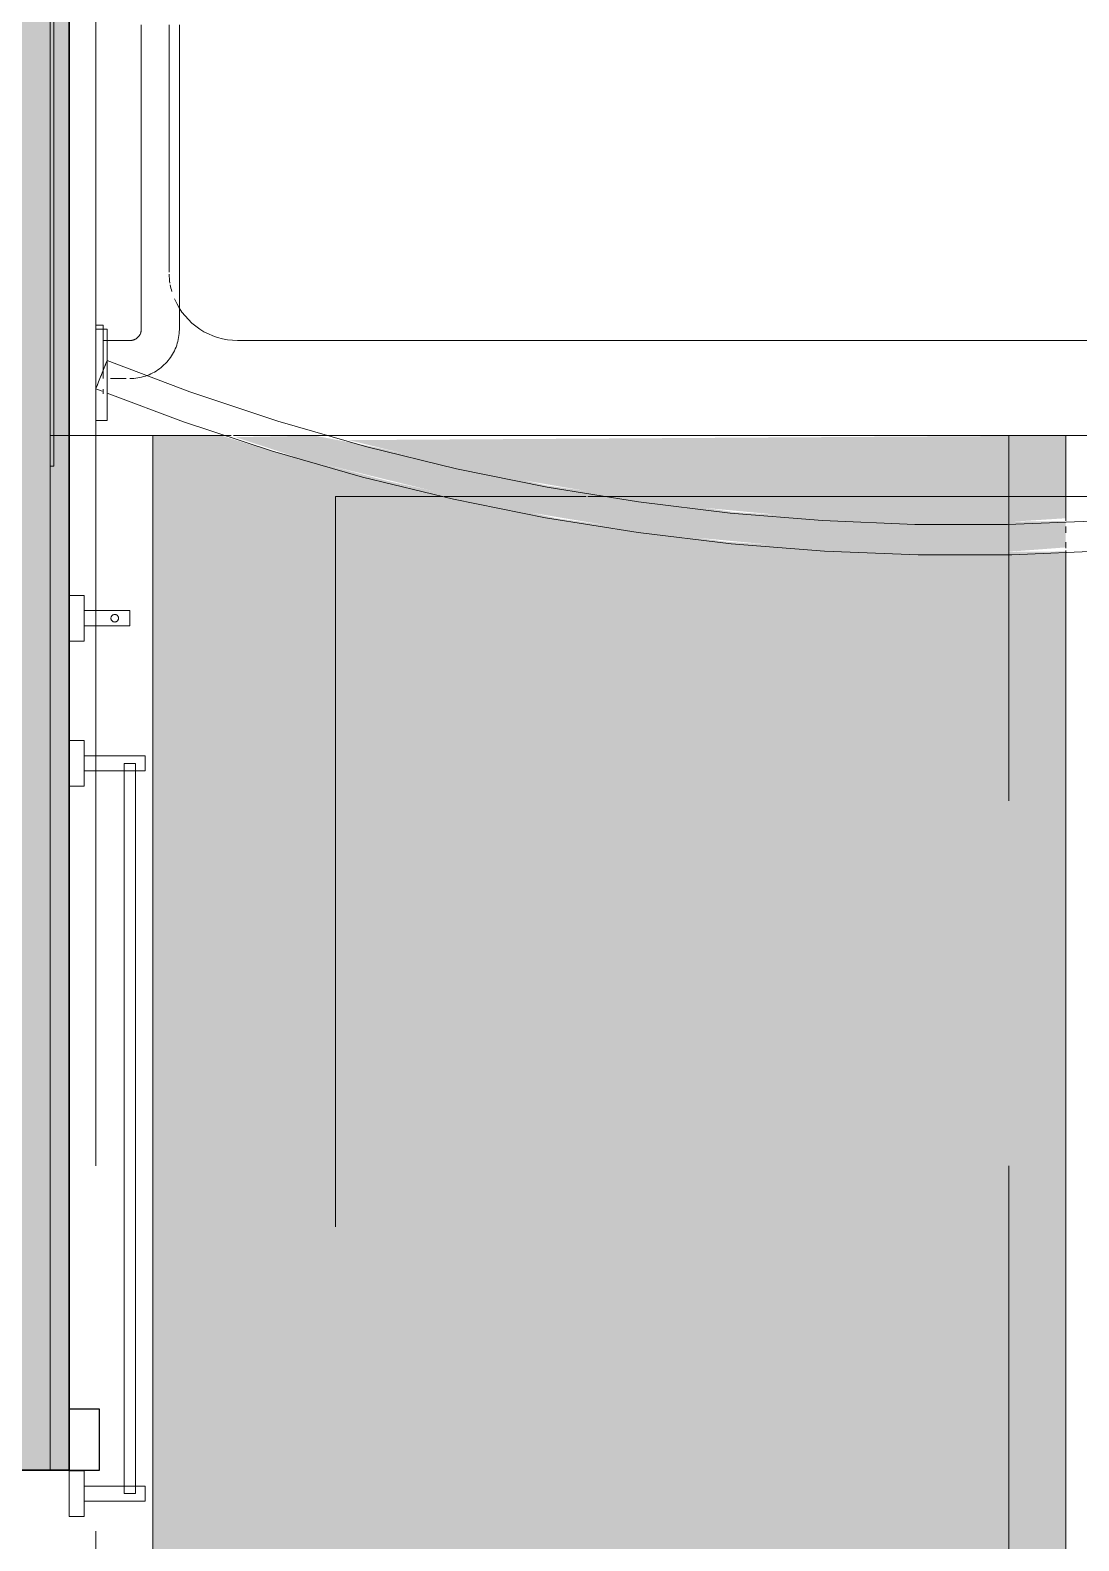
# Model space of a CAD drawing. Header units: inches. Extents: x 6 to 8416, y -388 to 6104.
# Drawn here: x 7924.14 to 7958.59, y 146.24 to 195.88 of the extents above; entities that cross this region are included whole.
import ezdxf

# ---------------------------------------------------------------- set-up
doc = ezdxf.new("R2010")
doc.units = ezdxf.units.IN
doc.header["$MEASUREMENT"] = 0
doc.linetypes.add('Dash 1_16_', pattern=[48, 24, -24])
doc.linetypes.add('Hidden 1_16_', pattern=[36, 24, -12])
for name, color, linetype, lineweight in [('A-DOOR', 31, 'Continuous', 18), ('A-DOOR-FRAM', 31, 'Continuous', 25), ('A-GENM', 13, 'Continuous', 18), ('A-WALL', 113, 'Continuous', 25), ('A-WALL-PATT', 111, 'Continuous', 35), ('I-WALL', 2, 'Continuous', 25), ('P-SANR-FIXT', 6, 'Continuous', 18), ('Q-SPCQ', 91, 'Continuous', 18)]:
    doc.layers.add(name, color=color, linetype=linetype, lineweight=lineweight)

# ---------------------------------------------------------------- blocks, each defined once
blk = doc.blocks.new('Unit-Single-Flush-ICC ADA-AM - 36_ x 84_-NR _U-BA _ BATH_-6492505-LEVEL 3 - PLAN Copy 1 Copy 1')
at = {"layer": 'A-DOOR'}
for p, q in [((-8.693, 26.593), (-7.456, 27.831)), ((18, 2.375), (-7.456, 27.831)), ((16.763, 1.138), (-8.693, 26.593)), ((16.763, 1.138), (18, 2.375))]:
    blk.add_line(p, q, dxfattribs=at)
at = {"layer": 'A-DOOR', "lineweight": 9}
blk.add_arc((18, 2.375), 36, 135, 180, dxfattribs=at)
at = {"layer": 'A-DOOR-FRAM'}
for p, q in [((-18, 3.375), (-20, 3.375)), ((-20, 3.375), (-20, 2.375)), ((-18, 2.375), (-18, 3.375)), ((20, 3.375), (18, 3.375)), ((18, 3.375), (18, 2.375)), ((20, 2.375), (20, 3.375)), ((-20, 2.375), (-18, 2.375)), ((18, 2.375), (20, 2.375)), ((-18, -2.375), (-20, -2.375)), ((-20, -2.375), (-20, -3.375)), ((-18, -3.375), (-18, -2.375)), ((20, -2.375), (18, -2.375)), ((18, -2.375), (18, -3.375)), ((20, -3.375), (20, -2.375)), ((-20, -3.375), (-18, -3.375)), ((18, -3.375), (20, -3.375))]:
    blk.add_line(p, q, dxfattribs=at)
at = {"layer": 'A-DOOR-FRAM', "lineweight": 18}
for p, q in [((-18, 3.375), (-20, 3.375)), ((-20, 3.375), (-20, 2.375)), ((-18, 3.375), (-18, 2.375)), ((20, 3.375), (18, 3.375)), ((18, 3.375), (18, 2.375)), ((20, 3.375), (20, 2.375)), ((-20, 2.375), (-18, 2.375)), ((18, 2.375), (20, 2.375)), ((-20, -3.375), (-20, -2.375)), ((-18, -2.375), (-20, -2.375)), ((-18, -3.375), (-18, -2.375)), ((18, -3.375), (18, -2.375)), ((20, -2.375), (18, -2.375)), ((20, -3.375), (20, -2.375)), ((-20, -3.375), (-18, -3.375)), ((18, -3.375), (20, -3.375))]:
    blk.add_line(p, q, dxfattribs=at)
blk = doc.blocks.new('GM BA Shower-Unit-Tub-Prefab-ICC ADA-AM - ICC Type B_ Option A Forward_ 60_W x 32_D-2224287-LEVEL 3 - PLAN Copy 1 Copy 1')
at = {"layer": 'A-GENM'}
blk.add_line((59.375, 32), (60, 32), dxfattribs=at)
blk = doc.blocks.new('PL BA Toilet-Unit-Two Piece-ICC ADA-AM - ICC Type B_ Side Approach_ Swing Up Bar-V117-LEVEL 3 - PLAN Copy 1 Copy 1')
at = {"layer": 'A-GENM', "linetype": 'Hidden 1_16_', "lineweight": 9}
for p, q in [((0, -47.172), (0, -23.578)), ((0, -47.704), (0, -47.172)), ((0, -52.423), (0, -47.763)), ((0, -56), (0, -52.474)), ((0, -56), (48, -56))]:
    blk.add_line(p, q, dxfattribs=at)
blk = doc.blocks.new('GM Clearance-Rect-AM - 30_ x 48_  - A117 2017 Existing _ Type B _ A117 2009 _ CBC-2223813-LEVEL 3 - PLAN Copy 1 Copy 1')
at = {"layer": 'A-GENM', "linetype": 'Hidden 1_16_', "lineweight": 9, "transparency": 33554560}
h = blk.add_hatch(color=256, dxfattribs=at)
h.paths.add_polyline_path([(-15, 48), (-15, 3.805), (-9.48, 3.852), (-3.814, 3.486), (1.711, 2.722), (7.275, 1.493), (11.372, 0.418), (12.753, 0), (15, 0), (15, 48), (-10.36, 48)])
h.paths.add_polyline_path([(-11.625, 2.933), (-15, 2.715), (-15, 0), (8.556, 0.148), (3.967, 1.272), (-1.674, 2.235), (-7.311, 2.769), (-10.821, 2.902)])
blk.add_hatch(color=256, dxfattribs=at).paths.add_polyline_path([(-11.625, 3.933), (-15, 3.673), (-15, 2.805), (-9.95, 2.869), (-4.127, 2.516), (2.085, 1.633), (7.716, 0.376), (9.685, 0), (12.277, 0.051), (10.174, 0.744), (3.583, 2.363), (-1.674, 3.241), (-7.243, 3.767), (-10.666, 3.897)])
at = {"layer": 'A-GENM', "linetype": 'Hidden 1_16_', "lineweight": 9}
for p, q in [((15, 48), (-15, 48)), ((-15, 48), (-15, 3.771)), ((15, 48), (-15, 48)), ((-15, 48), (-15, 3.771)), ((-15, 3.771), (-15, 48)), ((-15, 48), (15, 48)), ((15, 0), (15, 48)), ((15, 0), (15, 48)), ((15, 48), (15, 0)), ((-15, 3.702), (-15, 3.498)), ((-15, 3.702), (-15, 3.498)), ((-15, 3.498), (-15, 3.702)), ((-15, 3.199), (-15, 2.989)), ((-15, 3.199), (-15, 2.989)), ((-15, 2.989), (-15, 3.199)), ((-15, 2.805), (-15, 0)), ((-15, 2.805), (-15, 0)), ((-15, 0), (-15, 2.805)), ((-15, 0), (9.1, 0)), ((-15, 0), (9.1, 0)), ((9.1, 0), (-15, 0)), ((9.1, 0), (9.523, 0)), ((9.1, 0), (9.523, 0)), ((9.523, 0), (9.1, 0)), ((9.575, 0), (12.341, 0)), ((9.575, 0), (12.341, 0)), ((12.341, 0), (9.575, 0)), ((12.422, 0), (15, 0)), ((12.422, 0), (15, 0)), ((15, 0), (12.422, 0))]:
    blk.add_line(p, q, dxfattribs=at)
blk = doc.blocks.new('SE BA Towel Bar-AM - 2_-0_ W x 2 1_2_ D_ 48_ AFF-V119-LEVEL 3 - PLAN Copy 1 Copy 1')
at = {"layer": 'Q-SPCQ'}
for p, q in [((-12.25, 2.5), (-12.25, 0.5)), ((-12.25, 2.5), (-12, 2.5)), ((-12.217, 2.5), (-12, 2.5)), ((-12, 2.5), (-11.783, 2.5)), ((-12, 2.5), (-11.75, 2.5)), ((-11.75, 0.5), (-11.75, 2.5)), ((11.75, 2.5), (11.75, 0.5)), ((11.75, 2.5), (12, 2.5)), ((11.783, 2.5), (12, 2.5)), ((12, 2.5), (12.217, 2.5)), ((12, 2.5), (12.25, 2.5)), ((12.25, 0.5), (12.25, 2.5)), ((12, 2.187), (-12, 2.187)), ((-12, 2.187), (-12, 2.181)), ((-12, 2.187), (-12, 2.162)), ((-12, 2.181), (-12, 2.162)), ((-12, 2.162), (-12, 2.133)), ((-12, 2.162), (-12, 1.951)), ((-12, 2.133), (-12, 2.094)), ((-12, 2.094), (-12, 2.049)), ((-12, 2.049), (-12, 2)), ((-12, 2), (-12, 1.951)), ((12, 2.181), (12, 2.187)), ((12, 2.181), (12, 2.187)), ((12, 2.162), (12, 2.181)), ((12, 2.162), (12, 2.181)), ((12, 2.133), (12, 2.162)), ((12, 2.133), (12, 2.162)), ((12, 2.094), (12, 2.133)), ((12, 2.094), (12, 2.133)), ((12, 2), (12, 2.094)), ((12, 2.049), (12, 2.094)), ((12, 2), (12, 2.049)), ((12, 1.951), (12, 2)), ((12, 1.951), (12, 2)), ((-12, 1.951), (-12, 1.906)), ((-12, 1.951), (-12, 1.867)), ((-12, 1.906), (-12, 1.867)), ((-12, 1.867), (-12, 1.838)), ((-12, 1.867), (-12, 1.838)), ((-12, 1.838), (-12, 1.819)), ((-12, 1.838), (-12, 1.812)), ((-12, 1.819), (-12, 1.812)), ((-12, 1.812), (12, 1.812)), ((12, 1.906), (12, 1.951)), ((12, 1.906), (12, 1.951)), ((12, 1.838), (12, 1.906)), ((12, 1.867), (12, 1.906)), ((12, 1.838), (12, 1.867)), ((12, 1.812), (12, 1.838)), ((12, 1.819), (12, 1.838)), ((12, 1.812), (12, 1.819)), ((-12.75, 0.5), (-12.75, 0)), ((-12, 0.5), (-12.75, 0.5)), ((-12, 0.5), (-12.25, 0.5)), ((-12, 0.5), (-12.236, 0.5)), ((-12, 0.5), (-12.217, 0.5)), ((-11.783, 0.5), (-12, 0.5)), ((-11.75, 0.5), (-12, 0.5)), ((-11.764, 0.5), (-12, 0.5)), ((-11.25, 0.5), (-12, 0.5)), ((-11.25, 0), (-11.25, 0.5)), ((11.25, 0.5), (11.25, 0)), ((12, 0.5), (11.25, 0.5)), ((12, 0.5), (11.75, 0.5)), ((12, 0.5), (11.764, 0.5)), ((12, 0.5), (11.783, 0.5)), ((12.217, 0.5), (12, 0.5)), ((12.25, 0.5), (12, 0.5)), ((12.236, 0.5), (12, 0.5)), ((12.75, 0.5), (12, 0.5)), ((12.75, 0), (12.75, 0.5)), ((-12.53, 0), (-12.75, 0)), ((-12, 0), (-12.75, 0)), ((-12, 0), (-12.53, 0)), ((-11.47, 0), (-12, 0)), ((-11.25, 0), (-12, 0)), ((-11.25, 0), (-11.47, 0)), ((12, 0), (11.25, 0)), ((12.75, 0), (12, 0))]:
    blk.add_line(p, q, dxfattribs=at)
blk = doc.blocks.new('z Nested-Shower Surround-Tub-Prefab - Variable-V121-LEVEL 3 - PLAN Copy 1 Copy 1')
at = {"layer": 'A-GENM', "lineweight": 9}
for p, q in [((60, 33), (59.875, 33)), ((59.875, 33), (59.875, 0.125)), ((59.875, 32), (59.875, 33)), ((59.875, 33), (60, 33)), ((60, 0), (60, 33)), ((60, 33), (60, 32)), ((59.875, 0.313), (59.875, 32)), ((60, 32), (60, 0))]:
    blk.add_line(p, q, dxfattribs=at)
at = {"layer": 'A-GENM'}
for p, q in [((9.275, 32), (26.625, 32)), ((26.625, 32), (50.725, 32)), ((50.725, 32), (51.148, 32)), ((51.2, 32), (53.966, 32)), ((54.047, 32), (56.625, 32)), ((56.625, 32), (58.5, 32)), ((58.5, 32), (58.5, 30.75)), ((60, 32), (58.5, 32)), ((58.5, 32), (58.5, 30.75)), ((58.5, 30.75), (58.5, 32)), ((58.5, 32), (59.375, 32)), ((59.375, 32), (59.875, 32)), ((60, 0), (60, 32)), ((60, 32), (60, 0)), ((58.5, 30.75), (58.5, 29.25)), ((58.5, 30.75), (58.5, 29.25)), ((58.5, 29.25), (58.5, 30.75)), ((53.839, 28.873), (6.409, 28.873)), ((58.5, 29.25), (58.5, 3.75)), ((58.5, 29.25), (58.5, 3.75)), ((58.5, 3.75), (58.5, 29.25)), ((56.089, 18.5), (56.089, 26.623))]:
    blk.add_line(p, q, dxfattribs=at)
for start, end in [(23.0129, 90), (10.6675, 16.5743), (1.8287, 9.2992)]:
    blk.add_arc((53.839, 26.623), 2.25, start, end, dxfattribs=at)
blk = doc.blocks.new('z Nested-Shower Grab Bars - Variable-V122-LEVEL 3 - PLAN Copy 1 Copy 1')
at = {"layer": 'A-GENM', "linetype": 'Dash 1_16_', "lineweight": 9}
for p, q in [((56.75, 29.125), (56.75, 29.087)), ((56.75, 29.125), (56.75, 29.087)), ((56.75, 29.087), (56.75, 28.974)), ((56.75, 29.087), (56.75, 28.974)), ((57, 28.974), (57, 29.125)), ((57, 28.974), (57, 29.125)), ((57, 28.563), (57, 28.795)), ((57, 28.563), (57, 28.795)), ((55.364, 28.543), (55.303, 28.521)), ((55.426, 28.562), (55.364, 28.543)), ((55.489, 28.578), (55.426, 28.562)), ((55.552, 28.593), (55.489, 28.578)), ((55.616, 28.604), (55.552, 28.593)), ((55.68, 28.613), (55.616, 28.604)), ((55.745, 28.62), (55.68, 28.613)), ((55.81, 28.624), (55.745, 28.62)), ((55.875, 28.625), (55.81, 28.624)), ((56.516, 28.625), (55.998, 28.625)), ((56.75, 28.604), (56.75, 28.625)), ((56.75, 28.604), (56.75, 28.625)), ((56.75, 28.541), (56.75, 28.604)), ((56.75, 28.541), (56.75, 28.604)), ((56.75, 28.313), (56.75, 28.541)), ((56.75, 28.313), (56.75, 28.541)), ((56.75, 28.162), (56.75, 28.313)), ((56.75, 28.162), (56.75, 28.313)), ((57, 28.291), (57, 28.503)), ((57, 28.113), (57, 28.503)), ((56.75, 28), (56.75, 28.162)), ((56.75, 28), (56.75, 28.162)), ((56.75, 27.838), (56.75, 28)), ((56.75, 27.838), (56.75, 28)), ((56.75, 27.688), (56.75, 27.838)), ((56.75, 27.688), (56.75, 27.838)), ((57, 28.113), (57, 28.291)), ((57, 27.749), (57, 28)), ((57, 27.749), (57, 28)), ((55.875, 27.375), (56.75, 27.375)), ((56.75, 27.709), (56.75, 26.875)), ((56.75, 27.375), (56.75, 27.688)), ((56.75, 27.375), (56.75, 27.688)), ((56.75, 27.687), (56.75, 26.875)), ((57, 27.438), (57, 27.709)), ((57, 27.438), (57, 27.709)), ((57, 27.205), (57, 27.438)), ((57, 27.205), (57, 27.438)), ((54.25, 27), (54.25, 17)), ((55.5, 17), (55.5, 27)), ((56.75, 26.875), (57, 26.875)), ((57, 27.026), (57, 27.205)), ((57, 27.026), (57, 27.205)), ((57, 26.913), (57, 27.026)), ((57, 26.913), (57, 27.026)), ((57, 26.875), (57, 26.913)), ((57, 26.875), (57, 26.913))]:
    blk.add_line(p, q, dxfattribs=at)
at = {"layer": 'A-GENM', "linetype": 'Dash 1_16_', "lineweight": 9, "flags": 128}
for points in [[(55.303, 28.521), (55.242, 28.497), (55.183, 28.47), (55.125, 28.441), (55.068, 28.41), (55.012, 28.377), (54.957, 28.341), (54.905, 28.303), (54.853, 28.264), (54.803, 28.222), (54.756, 28.178), (54.709, 28.132), (54.665, 28.085), (54.623, 28.035), (54.582, 27.984), (54.544, 27.932), (54.508, 27.878), (54.474, 27.823), (54.442, 27.766), (54.412, 27.708), (54.385, 27.649), (54.36, 27.589), (54.338, 27.528), (54.318, 27.466), (54.301, 27.403), (54.286, 27.34), (54.274, 27.276), (54.264, 27.212), (54.257, 27.147), (54.252, 27.083), (54.25, 27.018), (54.25, 27)], [(55.5, 27), (55.5, 27.015), (55.501, 27.03), (55.503, 27.045), (55.505, 27.06), (55.507, 27.075), (55.511, 27.089), (55.515, 27.104), (55.519, 27.118), (55.524, 27.132), (55.53, 27.146), (55.536, 27.16), (55.542, 27.173), (55.55, 27.186), (55.557, 27.199), (55.565, 27.212), (55.574, 27.224), (55.583, 27.236), (55.593, 27.247), (55.603, 27.258), (55.614, 27.269), (55.625, 27.279), (55.636, 27.289), (55.648, 27.298), (55.66, 27.307), (55.672, 27.316), (55.685, 27.323), (55.698, 27.331), (55.712, 27.338), (55.725, 27.344), (55.739, 27.35), (55.753, 27.355), (55.767, 27.359), (55.782, 27.363), (55.797, 27.367), (55.811, 27.37), (55.826, 27.372), (55.841, 27.373), (55.856, 27.375), (55.871, 27.375), (55.875, 27.375)]]:
    blk.add_lwpolyline(points, dxfattribs=at)
blk = doc.blocks.new('z Nested-Clearance-Shower-AM - Tub_Shower - ICC Type B - Option A_ Forward-2223806-LEVEL 3 - PLAN Copy 1 Copy 1')
at = {"layer": 'A-GENM', "linetype": 'Hidden 1_16_', "lineweight": 9}
for p, q in [((30, 48), (0, 48)), ((0, 48), (0, 0)), ((30, 0), (30, 48)), ((16, 47), (14, 47)), ((14, 47), (14, 41.578)), ((14, 42.875), (14, 47)), ((14, 47), (15.625, 47)), ((15.625, 47), (16, 47)), ((16, 41.578), (16, 47)), ((16, 47), (16, 41.578)), ((12.664, 42.914), (11.25, 41.5)), ((11.25, 41.5), (12.664, 42.914)), ((14, 41.578), (12.664, 42.914)), ((12.664, 42.914), (13.352, 42.227)), ((14, 41.578), (14, 42.875)), ((17.336, 42.914), (16, 41.578)), ((16, 41.578), (17.336, 42.914)), ((18.75, 41.5), (17.336, 42.914)), ((17.336, 42.914), (17.625, 42.625)), ((13.352, 42.227), (14, 41.578)), ((17.625, 42.625), (18.023, 42.227)), ((18.023, 42.227), (18.75, 41.5)), ((11.25, 41.5), (15, 37.75)), ((15, 37.75), (11.25, 41.5)), ((15, 37.75), (18.75, 41.5)), ((18.75, 41.5), (15.937, 38.688)), ((15.937, 38.688), (15, 37.75)), ((0, 0), (30, 0))]:
    blk.add_line(p, q, dxfattribs=at)
blk = doc.blocks.new('SE BA Shower Curtain Rod-AM - 1_ Dia__ 76_ AFF-V123-LEVEL 3 - PLAN Copy 1 Copy 1')
at = {"layer": 'Q-SPCQ'}
for p, q in [((57, 1.5), (56.625, 1.5)), ((56.625, 1.5), (56.625, 0.75)), ((56.625, 1.5), (56.625, -1.5)), ((57, -1.5), (57, 1.5)), ((57, 0.75), (57, 1.5)), ((56.998, 0.464), (56.786, 0.544)), ((57, 0.388), (57, 0.75)), ((56.72, -0.232), (56.905, 0.232)), ((56.765, -0.12), (56.812, 0)), ((56.812, 0), (56.86, 0.12)), ((56.86, 0.12), (56.905, 0.232)), ((56.905, 0.232), (56.973, 0.402)), ((56.905, 0.232), (56.943, 0.328)), ((56.943, 0.328), (56.973, 0.402)), ((56.973, 0.402), (56.991, 0.449)), ((56.973, 0.402), (56.991, 0.449)), ((56.991, 0.449), (56.998, 0.464)), ((56.991, 0.449), (56.998, 0.464)), ((57, 0), (57, 0.388)), ((56.625, -0.391), (56.625, -0.75)), ((56.627, -0.464), (56.634, -0.449)), ((56.627, -0.464), (56.634, -0.449)), ((56.634, -0.449), (56.652, -0.402)), ((56.634, -0.449), (56.652, -0.402)), ((56.652, -0.402), (56.72, -0.232)), ((56.652, -0.402), (56.682, -0.328)), ((56.682, -0.328), (56.72, -0.232)), ((56.72, -0.232), (56.765, -0.12)), ((57, -0.388), (57, 0)), ((57, -0.75), (57, -0.388)), ((56.625, -0.75), (56.625, -1.5)), ((57, -1.5), (57, -0.75)), ((56.625, -1.5), (57, -1.5))]:
    blk.add_line(p, q, dxfattribs=at)
at = {"layer": 'Q-SPCQ', "flags": 128}
for points in [[(56.625, 0.604), (54.115, 1.547), (51.191, 2.513), (48.231, 3.362), (45.239, 4.091), (42.221, 4.7), (39.18, 5.189), (36.123, 5.555), (33.053, 5.798), (29.976, 5.919), (26.897, 5.916), (23.82, 5.791), (20.75, 5.542), (17.694, 5.171), (14.654, 4.678), (11.636, 4.063), (8.646, 3.329), (5.687, 2.475), (2.765, 1.504), (0.375, 0.605)], [(0.375, -0.464), (3.218, 0.604), (6.104, 1.558), (9.026, 2.395), (11.978, 3.115), (14.958, 3.716), (17.959, 4.198), (20.976, 4.56), (24.006, 4.8), (27.043, 4.919), (30.083, 4.916), (33.119, 4.792), (36.149, 4.547), (39.166, 4.181), (42.166, 3.694), (45.144, 3.088), (48.096, 2.363), (51.016, 1.52), (53.901, 0.562), (56.625, -0.464)]]:
    blk.add_lwpolyline(points, dxfattribs=at)
blk = doc.blocks.new('SE BA Robe Hook-AM - Robe Hook-2223851-LEVEL 3 - PLAN Copy 1 Copy 1')
at = {"layer": 'Q-SPCQ'}
for p, q in [((-0.25, 2), (-0.25, 0.5)), ((-0.25, 2), (0, 2)), ((-0.217, 2), (0, 2)), ((0, 2), (0.217, 2)), ((0, 2), (0.25, 2)), ((0.25, 0.5), (0.25, 2)), ((-0.75, 0.5), (-0.75, 0)), ((0, 0.5), (-0.75, 0.5)), ((0, 0.5), (-0.25, 0.5)), ((0, 0.5), (-0.236, 0.5)), ((0, 0.5), (-0.217, 0.5)), ((0.217, 0.5), (0, 0.5)), ((0.25, 0.5), (0, 0.5)), ((0.236, 0.5), (0, 0.5)), ((0.75, 0.5), (0, 0.5)), ((0.75, 0), (0.75, 0.5)), ((0, 0), (-0.75, 0)), ((0.75, 0), (0, 0))]:
    blk.add_line(p, q, dxfattribs=at)
for start, end in [(360, 180), (165, 180), (180, 360), (180, 195), (150, 165), (135, 150), (105, 135), (90, 105), (75, 90), (60, 75), (45, 60), (30, 45), (15, 30), (0, 15), (345, 0), (195, 210), (210, 240), (240, 255), (255, 270), (270, 285), (285, 300), (300, 315), (315, 330), (330, 345)]:
    blk.add_arc((0, 1.5), 0.125, start, end, dxfattribs=at)

msp = doc.modelspace()

# ---------------------------------------------------------------- hatches: boundary and pattern name
at = {"layer": 'A-WALL-PATT', "transparency": 33554560}
h = msp.add_hatch(color=10, dxfattribs=at)
h.paths.add_polyline_path([(7925.41533733, 80.43577679), (7925.41533733, 105.06077679), (7924.79033733, 105.06077679), (7924.79033733, 80.43577679)])
h.paths.add_polyline_path([(7924.79033733, 108.56077679), (7925.41533733, 108.56077679), (7925.41533733, 112.56077679), (7924.79033733, 112.56077679)])
h.paths.add_polyline_path([(7925.41533733, 148.56077679), (7925.41533733, 214.56077679), (7924.79033733, 214.56077679), (7924.79033733, 148.56077679)])
h.paths.add_polyline_path([(7924.79033733, 218.06077679), (7925.41533733, 218.06077679), (7925.41533733, 222.06077679), (7924.79033733, 222.06077679)])
h.paths.add_polyline_path([(7925.41533733, 258.06077679), (7925.41533733, 261.43577679), (7924.79033733, 261.43577679), (7924.79033733, 258.06077679)])
at = {"layer": 'I-WALL', "transparency": 33554560}
h = msp.add_hatch(color=10, dxfattribs=at)
h.paths.add_polyline_path([(7921.29033733, 79.81077679), (7924.79033733, 79.81077679), (7924.79033733, 112.56077679), (7921.29033733, 112.56077679), (7921.29033733, 80.43577679)])
h.paths.add_polyline_path([(7924.79033733, 148.56077679), (7924.79033733, 222.06077679), (7921.29033733, 222.06077679), (7921.29033733, 148.56077679)])
h.paths.add_polyline_path([(7921.29033733, 258.06077679), (7924.79033733, 258.06077679), (7924.79033733, 261.43577679), (7921.29033733, 261.43577679)])

# ---------------------------------------------------------------- linework, layer by layer
at = {"layer": 'A-WALL', "lineweight": 9}
msp.add_line((7924.79033733, 148.56077679), (7924.79033733, 214.56077679), dxfattribs=at)
at = {"layer": 'I-WALL', "lineweight": 35}
for p, q in [((7925.41533733, 148.56077679), (7925.41533733, 213.93577679)), ((7920.66533733, 148.56077679), (7925.41533733, 148.56077679))]:
    msp.add_line(p, q, dxfattribs=at)

# ---------------------------------------------------------------- block references
at = {"layer": 'A-DOOR', "rotation": 89.99999999999875}
msp.add_blockref('Unit-Single-Flush-ICC ADA-AM - 36_ x 84_-NR _U-BA _ BATH_-6492505-LEVEL 3 - PLAN Copy 1 Copy 1', (7923.04033733, 130.56077679), dxfattribs=at)
at = {"layer": 'A-GENM', "lineweight": 9, "rotation": 180}
msp.add_blockref('z Nested-Shower Surround-Tub-Prefab - Variable-V121-LEVEL 3 - PLAN Copy 1 Copy 1', (7984.79033733, 214.56077679), dxfattribs=at)
at = {"layer": 'A-GENM', "linetype": 'Dash 1_16_', "lineweight": 9, "rotation": 180}
msp.add_blockref('z Nested-Shower Grab Bars - Variable-V122-LEVEL 3 - PLAN Copy 1 Copy 1', (7983.29033733, 213.06077679), dxfattribs=at)
at = {"layer": 'A-GENM', "rotation": 180}
msp.add_blockref('GM BA Shower-Unit-Tub-Prefab-ICC ADA-AM - ICC Type B_ Option A Forward_ 60_W x 32_D-2224287-LEVEL 3 - PLAN Copy 1 Copy 1', (7984.79033733, 214.56077679), dxfattribs=at)
at = {"layer": 'A-GENM', "linetype": 'Hidden 1_16_', "lineweight": 9, "rotation": 180}
for name, p in [('z Nested-Clearance-Shower-AM - Tub_Shower - ICC Type B - Option A_ Forward-2223806-LEVEL 3 - PLAN Copy 1 Copy 1', (7956.29033733, 182.56077679)), ('GM Clearance-Rect-AM - 30_ x 48_  - A117 2017 Existing _ Type B _ A117 2009 _ CBC-2223813-LEVEL 3 - PLAN Copy 1 Copy 1', (7943.16533733, 182.56077679))]:
    msp.add_blockref(name, p, dxfattribs=at)
at = {"layer": 'P-SANR-FIXT', "rotation": 269.999999999998}
msp.add_blockref('PL BA Toilet-Unit-Two Piece-ICC ADA-AM - ICC Type B_ Side Approach_ Swing Up Bar-V117-LEVEL 3 - PLAN Copy 1 Copy 1', (7990.16533733, 180.56077679), dxfattribs=at)
at = {"layer": 'Q-SPCQ'}
for name, p, rotation in [('SE BA Shower Curtain Rod-AM - 1_ Dia__ 76_ AFF-V123-LEVEL 3 - PLAN Copy 1 Copy 1', (7983.29033733, 184.56077679), 180), ('SE BA Robe Hook-AM - Robe Hook-2223851-LEVEL 3 - PLAN Copy 1 Copy 1', (7925.41533733, 176.56077679), 269.999999999998), ('SE BA Towel Bar-AM - 2_-0_ W x 2 1_2_ D_ 48_ AFF-V119-LEVEL 3 - PLAN Copy 1 Copy 1', (7925.41533733, 159.79019056), 269.999999999998)]:
    msp.add_blockref(name, p, dxfattribs=dict(at, rotation=rotation))

doc.saveas('drawing.dxf')
